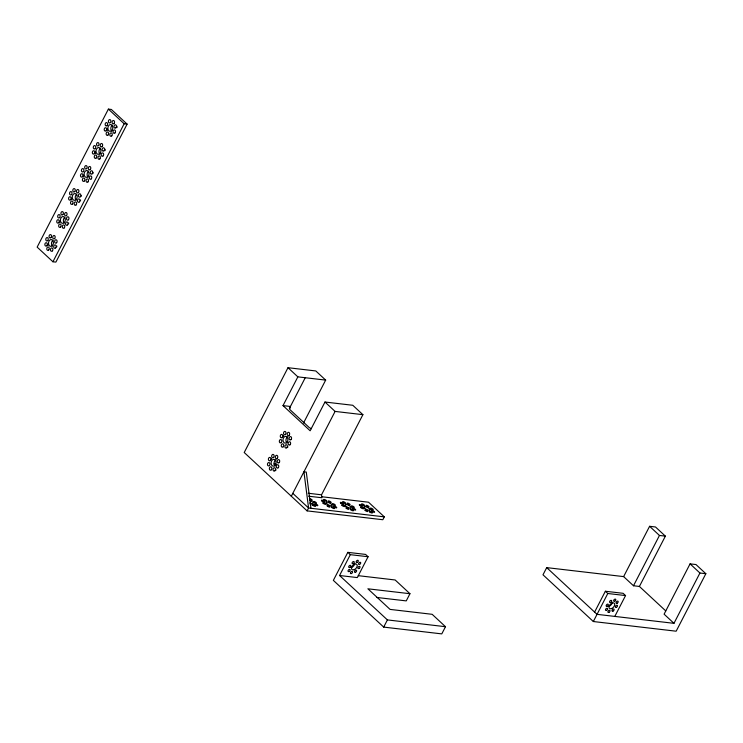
<?xml version="1.0" encoding="UTF-8"?>
<svg xmlns="http://www.w3.org/2000/svg" width="743" height="743" viewBox="0 0 743 743"><rect width="100%" height="100%" fill="white"/><g stroke="black" fill="none" stroke-linecap="round" stroke-linejoin="round"><path stroke-width="1.11" d="M108.385 109.11L37.15 247.122L52.929 261.768L55.892 262.112L127.118 124.109L111.339 109.453L108.385 109.11L124.165 123.756L127.118 124.109M52.929 261.768L124.165 123.756M303.515 423.027L325.666 380.1L315.803 370.952L287.996 367.701L244.215 452.515L307.091 510.878L382.84 519.729L384.317 516.859L368.537 502.212L321.747 496.742M308.568 496.203L321.84 497.754L321.533 494.81L362.9 414.668L352.795 405.279L324.979 402.028L310.137 430.782L283.018 405.604L297.859 376.859L325.666 380.1M289.361 408.511L305.252 377.723M291.312 496.231L335.093 411.418L362.9 414.668M307.091 510.878L308.577 508.008L303.924 471.796L306.292 472.074L310.945 508.286M368.082 556.739L350.325 554.668L339.57 575.509L357.318 577.58L368.082 556.739L365.584 554.417L347.826 552.346L333.356 580.376L383.694 627.101L441.788 633.89L445.494 626.702L432.157 614.312L390.075 609.399L367.878 588.8L409.96 593.713L406.254 600.901L376.682 597.446M383.694 627.101L387.4 619.913L445.494 626.702M665.765 610.922L639.407 586.45L633.491 585.763L623.628 576.605L546.709 567.624L542.994 574.813L593.332 621.529L676.167 631.206L705.85 573.707L695.987 564.55L690.071 563.863L664.103 614.173L673.966 623.331L699.934 573.02L705.85 573.707M594.604 612.083L605.369 591.242L623.117 593.313L625.55 595.57L614.795 616.421M593.332 621.529L607.802 593.499L625.55 595.57M623.628 576.605L649.596 526.295L655.512 526.982L665.375 536.14L639.407 586.45M633.491 585.763L659.459 535.452L665.375 536.14M283.018 405.604L290.411 406.467L289.677 409.384L309.404 427.699L311.438 428.683M273.953 463.994L276.22 464.254M308.261 493.259L321.533 494.81M384.317 516.859L308.577 508.008L292.798 493.361M358.275 575.667L395.155 579.977L409.96 593.713M673.966 623.331L597.038 614.34L546.709 567.624M309.636 500.345L310.435 500.689A3.418 1.105 27.3 0 1 313.221 503.28A3.418 1.105 27.3 0 1 309.877 502.89M649.596 526.295L659.459 535.452M690.071 563.863L699.934 573.02M605.369 591.242L607.802 593.499M287.996 367.701L297.859 376.859M324.979 402.028L335.093 411.418M347.826 552.346L350.325 554.668M339.57 575.509L387.4 619.913M354.745 563.389A3.539 2.183 -47.1 0 1 351.012 567.578M612.288 602.285A3.539 2.183 -47.1 0 1 608.554 606.474M286.928 442.977A3.418 2.452 -83.3 0 1 286.018 439.512A3.418 2.452 -83.3 0 1 288.061 436.773M275.049 465.982A3.418 2.452 -83.3 0 1 274.148 462.517A3.418 2.452 -83.3 0 1 276.192 459.778M271.362 459.369A1.709 1.226 -83.3 0 1 271.604 458.524M276.006 470.133A1.709 1.226 -83.3 0 1 276.006 469.687M287.875 447.128A1.709 1.226 -83.3 0 1 287.875 446.682M283.241 436.364A1.709 1.226 -83.3 0 1 283.473 435.528M81.349 196.18A1.709 1.226 -83.3 0 1 81.34 195.734M80.402 200.87A1.709 1.226 -83.3 0 1 80.634 200.034M71.653 199.551A1.709 1.226 -83.3 0 1 71.644 198.251M88.064 177.159A3.418 2.452 -83.3 0 1 88.584 171.262M107.271 130.545A1.709 1.226 -83.3 0 1 107.419 128.845M111.812 131.158A3.418 2.452 -83.3 0 1 110.846 129.022L110.846 128.13A3.418 2.452 -83.3 0 1 112.323 125.261M76.195 200.164A3.418 2.452 -83.3 0 1 76.715 194.267M83.522 176.546A1.709 1.226 -83.3 0 1 83.513 175.246M56.654 246.88A1.709 1.226 -83.3 0 1 56.895 246.035M52.447 246.165A3.418 2.452 -83.3 0 1 52.967 240.268M99.943 154.163A3.418 2.452 -83.3 0 1 100.454 148.256M59.784 222.547A1.709 1.226 -83.3 0 1 59.774 221.247M95.401 153.55A1.709 1.226 -83.3 0 1 95.55 151.841M105.172 150.597A1.709 1.226 -83.3 0 1 105.162 149.297M68.523 223.875A1.709 1.226 -83.3 0 1 68.765 223.03M93.219 173.175A1.709 1.226 -83.3 0 1 93.209 172.738M64.325 223.16A3.418 2.452 -83.3 0 1 64.836 217.262M117.05 127.592A1.709 1.226 -83.3 0 1 117.041 126.291M47.914 245.552A1.709 1.226 -83.3 0 1 47.905 244.252M309.459 498.674A1.709 0.557 27.3 0 1 311.707 499.565A1.709 0.557 27.3 0 1 311.8 500.513A1.709 0.557 27.3 0 1 309.534 499.454M310.128 503.652A1.709 0.557 27.3 0 1 311.141 504.655A1.709 0.557 27.3 0 1 310.249 504.831M353.111 563.649A1.328 0.817 -47.1 0 0 354.105 561.717A1.328 0.817 -47.1 0 0 352.228 562.525A1.328 0.817 -47.1 0 0 353.111 563.649M354.253 569.667A3.539 2.183 -47.1 0 0 356.909 564.522A3.539 2.183 -47.1 0 0 351.913 566.668A3.539 2.183 -47.1 0 0 354.253 569.667M358.906 568.506A1.328 0.817 -47.1 0 0 359.9 566.575A1.328 0.817 -47.1 0 0 358.024 567.373A1.328 0.817 -47.1 0 0 358.906 568.506M355.526 572.286A1.328 0.817 -47.1 0 0 356.529 570.355A1.328 0.817 -47.1 0 0 354.652 571.163A1.328 0.817 -47.1 0 0 355.526 572.286M351.448 573.54A1.328 0.817 -47.1 0 0 352.442 571.608A1.328 0.817 -47.1 0 0 350.566 572.416A1.328 0.817 -47.1 0 0 351.448 573.54M349.043 571.525A1.328 0.817 -47.1 0 0 350.037 569.602A1.328 0.817 -47.1 0 0 348.17 570.401A1.328 0.817 -47.1 0 0 349.043 571.525M349.73 567.429A1.328 0.817 -47.1 0 0 350.733 565.507A1.328 0.817 -47.1 0 0 348.857 566.305A1.328 0.817 -47.1 0 0 349.73 567.429M357.197 562.395A1.328 0.817 -47.1 0 0 358.191 560.463A1.328 0.817 -47.1 0 0 356.315 561.271A1.328 0.817 -47.1 0 0 357.197 562.395M359.593 564.411A1.328 0.817 -47.1 0 0 360.587 562.479A1.328 0.817 -47.1 0 0 358.72 563.278A1.328 0.817 -47.1 0 0 359.593 564.411M616.384 607.337A1.328 0.817 -47.1 0 0 617.377 605.406A1.328 0.817 -47.1 0 0 615.501 606.214A1.328 0.817 -47.1 0 0 616.384 607.337M613.003 611.117A1.328 0.817 -47.1 0 0 613.997 609.195A1.328 0.817 -47.1 0 0 612.13 609.994A1.328 0.817 -47.1 0 0 613.003 611.117M608.916 612.371A1.328 0.817 -47.1 0 0 609.91 610.44A1.328 0.817 -47.1 0 0 608.043 611.248A1.328 0.817 -47.1 0 0 608.916 612.371M610.588 602.48A1.328 0.817 -47.1 0 0 611.582 600.558A1.328 0.817 -47.1 0 0 609.706 601.356A1.328 0.817 -47.1 0 0 610.588 602.48M607.207 606.269A1.328 0.817 -47.1 0 0 608.201 604.338A1.328 0.817 -47.1 0 0 606.325 605.136A1.328 0.817 -47.1 0 0 607.207 606.269M617.071 603.242A1.328 0.817 -47.1 0 0 618.065 601.31A1.328 0.817 -47.1 0 0 616.188 602.118A1.328 0.817 -47.1 0 0 617.071 603.242M614.665 601.236A1.328 0.817 -47.1 0 0 615.668 599.304A1.328 0.817 -47.1 0 0 613.792 600.103A1.328 0.817 -47.1 0 0 614.665 601.236M611.73 608.498A3.539 2.183 -47.1 0 0 614.387 603.353A3.539 2.183 -47.1 0 0 609.39 605.499A3.539 2.183 -47.1 0 0 611.73 608.498M606.52 610.365A1.328 0.817 -47.1 0 0 607.514 608.433A1.328 0.817 -47.1 0 0 605.638 609.241A1.328 0.817 -47.1 0 0 606.52 610.365M271.371 469.771A1.709 1.226 -83.3 0 0 271.074 466.883A1.709 1.226 -83.3 0 0 269.384 468.879A1.709 1.226 -83.3 0 0 271.371 469.771M286.974 442.271A3.418 2.452 -83.3 0 0 286.371 436.503A3.418 2.452 -83.3 0 0 283.009 440.497A3.418 2.452 -83.3 0 0 286.974 442.271M277.306 458.264A1.709 1.226 -83.3 0 0 277.009 455.385A1.709 1.226 -83.3 0 0 275.328 457.382A1.709 1.226 -83.3 0 0 277.306 458.264M289.176 435.268A1.709 1.226 -83.3 0 0 288.878 432.38A1.709 1.226 -83.3 0 0 287.197 434.376A1.709 1.226 -83.3 0 0 289.176 435.268M273.647 457.363A1.709 1.226 -83.3 0 0 273.35 454.475A1.709 1.226 -83.3 0 0 271.669 456.471A1.709 1.226 -83.3 0 0 273.647 457.363M279.229 462.536A1.709 1.226 -83.3 0 0 278.931 459.657A1.709 1.226 -83.3 0 0 277.241 461.654A1.709 1.226 -83.3 0 0 279.229 462.536M275.031 470.672A1.709 1.226 -83.3 0 0 274.734 467.793A1.709 1.226 -83.3 0 0 273.043 469.78A1.709 1.226 -83.3 0 0 275.031 470.672M275.096 465.276A3.418 2.452 -83.3 0 0 274.501 459.508A3.418 2.452 -83.3 0 0 271.13 463.502A3.418 2.452 -83.3 0 0 275.096 465.276M269.449 465.489A1.709 1.226 -83.3 0 0 269.152 462.61A1.709 1.226 -83.3 0 0 267.471 464.607A1.709 1.226 -83.3 0 0 269.449 465.489M278.281 467.681A1.709 1.226 -83.3 0 0 277.984 464.793A1.709 1.226 -83.3 0 0 276.303 466.79A1.709 1.226 -83.3 0 0 278.281 467.681M270.396 460.354A1.709 1.226 -83.3 0 0 270.099 457.474A1.709 1.226 -83.3 0 0 268.409 459.471A1.709 1.226 -83.3 0 0 270.396 460.354M290.16 444.676A1.709 1.226 -83.3 0 0 289.854 441.797A1.709 1.226 -83.3 0 0 288.173 443.794A1.709 1.226 -83.3 0 0 290.16 444.676M281.318 442.494A1.709 1.226 -83.3 0 0 281.021 439.605A1.709 1.226 -83.3 0 0 279.34 441.602A1.709 1.226 -83.3 0 0 281.318 442.494M283.241 446.766A1.709 1.226 -83.3 0 0 282.944 443.887A1.709 1.226 -83.3 0 0 281.263 445.874A1.709 1.226 -83.3 0 0 283.241 446.766M291.098 439.54A1.709 1.226 -83.3 0 0 290.801 436.661A1.709 1.226 -83.3 0 0 289.12 438.649A1.709 1.226 -83.3 0 0 291.098 439.54M282.266 437.358A1.709 1.226 -83.3 0 0 281.969 434.469A1.709 1.226 -83.3 0 0 280.287 436.466A1.709 1.226 -83.3 0 0 282.266 437.358M286.9 447.667A1.709 1.226 -83.3 0 0 286.603 444.788A1.709 1.226 -83.3 0 0 284.922 446.784A1.709 1.226 -83.3 0 0 286.9 447.667M285.516 434.358A1.709 1.226 -83.3 0 0 285.219 431.479A1.709 1.226 -83.3 0 0 283.538 433.475A1.709 1.226 -83.3 0 0 285.516 434.358M46.846 245.673A1.709 1.226 -83.3 0 0 46.549 242.794A1.709 1.226 -83.3 0 0 44.868 244.791A1.709 1.226 -83.3 0 0 46.846 245.673M78.452 192.446A1.709 1.226 -83.3 0 0 78.145 189.567A1.709 1.226 -83.3 0 0 76.464 191.555A1.709 1.226 -83.3 0 0 78.452 192.446M99.989 153.448A3.418 2.452 -83.3 0 0 99.386 147.69A3.418 2.452 -83.3 0 0 96.023 151.674A3.418 2.452 -83.3 0 0 99.989 153.448M55.679 247.865A1.709 1.226 -83.3 0 0 55.381 244.976A1.709 1.226 -83.3 0 0 53.7 246.973A1.709 1.226 -83.3 0 0 55.679 247.865M95.28 148.535A1.709 1.226 -83.3 0 0 94.983 145.647A1.709 1.226 -83.3 0 0 93.293 147.643A1.709 1.226 -83.3 0 0 95.28 148.535M107.15 125.53A1.709 1.226 -83.3 0 0 106.853 122.651A1.709 1.226 -83.3 0 0 105.172 124.648A1.709 1.226 -83.3 0 0 107.15 125.53M67.557 224.86A1.709 1.226 -83.3 0 0 67.251 221.981A1.709 1.226 -83.3 0 0 65.57 223.968A1.709 1.226 -83.3 0 0 67.557 224.86M104.113 150.718A1.709 1.226 -83.3 0 0 103.816 147.838A1.709 1.226 -83.3 0 0 102.125 149.826A1.709 1.226 -83.3 0 0 104.113 150.718M106.212 130.666A1.709 1.226 -83.3 0 0 105.905 127.787A1.709 1.226 -83.3 0 0 104.224 129.784A1.709 1.226 -83.3 0 0 106.212 130.666M62.914 214.541A1.709 1.226 -83.3 0 0 62.616 211.662A1.709 1.226 -83.3 0 0 60.935 213.659A1.709 1.226 -83.3 0 0 62.914 214.541M99.915 158.853A1.709 1.226 -83.3 0 0 99.618 155.965A1.709 1.226 -83.3 0 0 97.937 157.962A1.709 1.226 -83.3 0 0 99.915 158.853M48.769 249.945A1.709 1.226 -83.3 0 0 48.471 247.066A1.709 1.226 -83.3 0 0 46.79 249.063A1.709 1.226 -83.3 0 0 48.769 249.945M79.427 201.855A1.709 1.226 -83.3 0 0 79.129 198.975A1.709 1.226 -83.3 0 0 77.439 200.972A1.709 1.226 -83.3 0 0 79.427 201.855M86.662 168.54A1.709 1.226 -83.3 0 0 86.364 165.661A1.709 1.226 -83.3 0 0 84.674 167.649A1.709 1.226 -83.3 0 0 86.662 168.54M103.166 155.854A1.709 1.226 -83.3 0 0 102.868 152.974A1.709 1.226 -83.3 0 0 101.187 154.971A1.709 1.226 -83.3 0 0 103.166 155.854M88.045 181.849A1.709 1.226 -83.3 0 0 87.748 178.97A1.709 1.226 -83.3 0 0 86.058 180.967A1.709 1.226 -83.3 0 0 88.045 181.849M76.241 199.449A3.418 2.452 -83.3 0 0 75.647 193.691A3.418 2.452 -83.3 0 0 72.275 197.675A3.418 2.452 -83.3 0 0 76.241 199.449M111.859 130.452A3.418 2.452 -83.3 0 0 111.255 124.685A3.418 2.452 -83.3 0 0 107.893 128.678A3.418 2.452 -83.3 0 0 111.859 130.452M72.517 203.944A1.709 1.226 -83.3 0 0 72.21 201.065A1.709 1.226 -83.3 0 0 70.529 203.062A1.709 1.226 -83.3 0 0 72.517 203.944M96.256 157.943A1.709 1.226 -83.3 0 0 95.958 155.064A1.709 1.226 -83.3 0 0 94.277 157.061A1.709 1.226 -83.3 0 0 96.256 157.943M83.411 171.531A1.709 1.226 -83.3 0 0 83.105 168.652A1.709 1.226 -83.3 0 0 81.424 170.649A1.709 1.226 -83.3 0 0 83.411 171.531M54.703 238.447A1.709 1.226 -83.3 0 0 54.406 235.568A1.709 1.226 -83.3 0 0 52.725 237.565A1.709 1.226 -83.3 0 0 54.703 238.447M88.111 176.453A3.418 2.452 -83.3 0 0 87.516 170.686A3.418 2.452 -83.3 0 0 84.145 174.679A3.418 2.452 -83.3 0 0 88.111 176.453M98.531 145.535A1.709 1.226 -83.3 0 0 98.234 142.656A1.709 1.226 -83.3 0 0 96.553 144.653A1.709 1.226 -83.3 0 0 98.531 145.535M47.793 240.537A1.709 1.226 -83.3 0 0 47.496 237.658A1.709 1.226 -83.3 0 0 45.806 239.645A1.709 1.226 -83.3 0 0 47.793 240.537M58.725 222.677A1.709 1.226 -83.3 0 0 58.418 219.789A1.709 1.226 -83.3 0 0 56.737 221.786A1.709 1.226 -83.3 0 0 58.725 222.677M59.663 217.532A1.709 1.226 -83.3 0 0 59.366 214.653A1.709 1.226 -83.3 0 0 57.685 216.65A1.709 1.226 -83.3 0 0 59.663 217.532M70.594 199.672A1.709 1.226 -83.3 0 0 70.297 196.793A1.709 1.226 -83.3 0 0 68.607 198.79A1.709 1.226 -83.3 0 0 70.594 199.672M115.982 127.712A1.709 1.226 -83.3 0 0 115.685 124.833A1.709 1.226 -83.3 0 0 114.004 126.83A1.709 1.226 -83.3 0 0 115.982 127.712M52.502 245.459A3.418 2.452 -83.3 0 0 51.899 239.692A3.418 2.452 -83.3 0 0 48.536 243.676A3.418 2.452 -83.3 0 0 52.502 245.459M66.573 215.451A1.709 1.226 -83.3 0 0 66.276 212.563A1.709 1.226 -83.3 0 0 64.595 214.56A1.709 1.226 -83.3 0 0 66.573 215.451M91.296 178.859A1.709 1.226 -83.3 0 0 90.999 175.98A1.709 1.226 -83.3 0 0 89.318 177.967A1.709 1.226 -83.3 0 0 91.296 178.859M92.243 173.723A1.709 1.226 -83.3 0 0 91.937 170.834A1.709 1.226 -83.3 0 0 90.256 172.831A1.709 1.226 -83.3 0 0 92.243 173.723M111.784 135.848A1.709 1.226 -83.3 0 0 111.487 132.969A1.709 1.226 -83.3 0 0 109.806 134.966A1.709 1.226 -83.3 0 0 111.784 135.848M56.626 242.72A1.709 1.226 -83.3 0 0 56.329 239.84A1.709 1.226 -83.3 0 0 54.638 241.837A1.709 1.226 -83.3 0 0 56.626 242.72M84.386 180.948A1.709 1.226 -83.3 0 0 84.089 178.06A1.709 1.226 -83.3 0 0 82.399 180.057A1.709 1.226 -83.3 0 0 84.386 180.948M115.044 132.858A1.709 1.226 -83.3 0 0 114.738 129.969A1.709 1.226 -83.3 0 0 113.057 131.966A1.709 1.226 -83.3 0 0 115.044 132.858M68.495 219.724A1.709 1.226 -83.3 0 0 68.198 216.835A1.709 1.226 -83.3 0 0 66.517 218.832A1.709 1.226 -83.3 0 0 68.495 219.724M60.638 226.949A1.709 1.226 -83.3 0 0 60.341 224.07A1.709 1.226 -83.3 0 0 58.66 226.058A1.709 1.226 -83.3 0 0 60.638 226.949M108.125 134.947A1.709 1.226 -83.3 0 0 107.828 132.059A1.709 1.226 -83.3 0 0 106.147 134.056A1.709 1.226 -83.3 0 0 108.125 134.947M80.365 196.719A1.709 1.226 -83.3 0 0 80.068 193.839A1.709 1.226 -83.3 0 0 78.386 195.836A1.709 1.226 -83.3 0 0 80.365 196.719M76.176 204.854A1.709 1.226 -83.3 0 0 75.87 201.966A1.709 1.226 -83.3 0 0 74.189 203.963A1.709 1.226 -83.3 0 0 76.176 204.854M82.464 176.676A1.709 1.226 -83.3 0 0 82.167 173.788A1.709 1.226 -83.3 0 0 80.485 175.785A1.709 1.226 -83.3 0 0 82.464 176.676M52.428 250.855A1.709 1.226 -83.3 0 0 52.131 247.976A1.709 1.226 -83.3 0 0 50.45 249.964A1.709 1.226 -83.3 0 0 52.428 250.855M90.321 169.441A1.709 1.226 -83.3 0 0 90.024 166.562A1.709 1.226 -83.3 0 0 88.333 168.559A1.709 1.226 -83.3 0 0 90.321 169.441M102.19 146.445A1.709 1.226 -83.3 0 0 101.893 143.566A1.709 1.226 -83.3 0 0 100.212 145.554A1.709 1.226 -83.3 0 0 102.19 146.445M64.297 227.85A1.709 1.226 -83.3 0 0 64 224.971A1.709 1.226 -83.3 0 0 62.319 226.968A1.709 1.226 -83.3 0 0 64.297 227.85M94.333 153.671A1.709 1.226 -83.3 0 0 94.036 150.792A1.709 1.226 -83.3 0 0 92.355 152.779A1.709 1.226 -83.3 0 0 94.333 153.671M71.532 194.536A1.709 1.226 -83.3 0 0 71.235 191.657A1.709 1.226 -83.3 0 0 69.554 193.644A1.709 1.226 -83.3 0 0 71.532 194.536M51.044 237.546A1.709 1.226 -83.3 0 0 50.747 234.658A1.709 1.226 -83.3 0 0 49.066 236.655A1.709 1.226 -83.3 0 0 51.044 237.546M64.372 222.454A3.418 2.452 -83.3 0 0 63.768 216.687A3.418 2.452 -83.3 0 0 60.406 220.68A3.418 2.452 -83.3 0 0 64.372 222.454M110.401 122.539A1.709 1.226 -83.3 0 0 110.103 119.651A1.709 1.226 -83.3 0 0 108.422 121.648A1.709 1.226 -83.3 0 0 110.401 122.539M74.792 191.545A1.709 1.226 -83.3 0 0 74.486 188.657A1.709 1.226 -83.3 0 0 72.805 190.654A1.709 1.226 -83.3 0 0 74.792 191.545M114.06 123.44A1.709 1.226 -83.3 0 0 113.763 120.561A1.709 1.226 -83.3 0 0 112.082 122.558A1.709 1.226 -83.3 0 0 114.06 123.44M346.284 508.277A1.709 0.557 27.3 0 0 348.913 509.271A1.709 0.557 27.3 0 0 347.204 507.692A1.709 0.557 27.3 0 0 346.284 508.277M352.981 509.057A1.709 0.557 27.3 0 0 355.609 510.06A1.709 0.557 27.3 0 0 353.9 508.472A1.709 0.557 27.3 0 0 352.981 509.057M342.114 505.519A1.709 0.557 27.3 0 0 344.743 506.522A1.709 0.557 27.3 0 0 343.034 504.934A1.709 0.557 27.3 0 0 342.114 505.519M321.775 500.884A1.709 0.557 27.3 0 0 324.403 501.887A1.709 0.557 27.3 0 0 322.694 500.299A1.709 0.557 27.3 0 0 321.775 500.884M315.106 504.627A1.709 0.557 27.3 0 0 317.744 505.63A1.709 0.557 27.3 0 0 316.035 504.042A1.709 0.557 27.3 0 0 315.106 504.627M365.222 510.487A1.709 0.557 27.3 0 0 367.85 511.49A1.709 0.557 27.3 0 0 366.141 509.902A1.709 0.557 27.3 0 0 365.222 510.487M331.852 507.525A1.709 0.557 27.3 0 0 334.48 508.528A1.709 0.557 27.3 0 0 332.771 506.94A1.709 0.557 27.3 0 0 331.852 507.525M370.516 508.844A1.709 0.557 27.3 0 0 373.144 509.837A1.709 0.557 27.3 0 0 371.435 508.258A1.709 0.557 27.3 0 0 370.516 508.844M342.894 502.417A1.709 0.557 27.3 0 0 345.532 503.41A1.709 0.557 27.3 0 0 343.823 501.831A1.709 0.557 27.3 0 0 342.894 502.417M345.662 505.937A3.418 1.105 27.3 0 0 350.919 507.933A3.418 1.105 27.3 0 0 347.501 504.766A3.418 1.105 27.3 0 0 345.662 505.937M369.726 511.946A1.709 0.557 27.3 0 0 372.354 512.949A1.709 0.557 27.3 0 0 370.646 511.36A1.709 0.557 27.3 0 0 369.726 511.946M326.725 503.726A3.418 1.105 27.3 0 0 331.982 505.723A3.418 1.105 27.3 0 0 328.564 502.556A3.418 1.105 27.3 0 0 326.725 503.726M312.914 505.314A1.709 0.557 27.3 0 0 315.552 506.317A1.709 0.557 27.3 0 0 313.843 504.729A1.709 0.557 27.3 0 0 312.914 505.314M323.177 503.308A1.709 0.557 27.3 0 0 325.805 504.311A1.709 0.557 27.3 0 0 324.097 502.723A1.709 0.557 27.3 0 0 323.177 503.308M351.578 506.624A1.709 0.557 27.3 0 0 354.207 507.627A1.709 0.557 27.3 0 0 352.498 506.039A1.709 0.557 27.3 0 0 351.578 506.624M328.462 501.664A1.709 0.557 27.3 0 0 331.099 502.667A1.709 0.557 27.3 0 0 329.39 501.079A1.709 0.557 27.3 0 0 328.462 501.664M313.704 502.203A1.709 0.557 27.3 0 0 316.332 503.206A1.709 0.557 27.3 0 0 314.623 501.618A1.709 0.557 27.3 0 0 313.704 502.203M350.789 509.735A1.709 0.557 27.3 0 0 353.417 510.738A1.709 0.557 27.3 0 0 351.708 509.15A1.709 0.557 27.3 0 0 350.789 509.735M361.042 507.738A1.709 0.557 27.3 0 0 363.671 508.732A1.709 0.557 27.3 0 0 361.962 507.153A1.709 0.557 27.3 0 0 361.042 507.738M364.599 508.147A3.418 1.105 27.3 0 0 369.856 510.153A3.418 1.105 27.3 0 0 366.438 506.977A3.418 1.105 27.3 0 0 364.599 508.147M340.703 503.095A1.709 0.557 27.3 0 0 343.34 504.098A1.709 0.557 27.3 0 0 341.631 502.509A1.709 0.557 27.3 0 0 340.703 503.095M371.918 511.268A1.709 0.557 27.3 0 0 374.546 512.271A1.709 0.557 27.3 0 0 372.837 510.682A1.709 0.557 27.3 0 0 371.918 511.268M323.967 500.197A1.709 0.557 27.3 0 0 326.595 501.2A1.709 0.557 27.3 0 0 324.886 499.612A1.709 0.557 27.3 0 0 323.967 500.197M347.399 503.875A1.709 0.557 27.3 0 0 350.027 504.878A1.709 0.557 27.3 0 0 348.318 503.29A1.709 0.557 27.3 0 0 347.399 503.875M327.347 506.057A1.709 0.557 27.3 0 0 329.976 507.06A1.709 0.557 27.3 0 0 328.276 505.472A1.709 0.557 27.3 0 0 327.347 506.057M332.641 504.413A1.709 0.557 27.3 0 0 335.269 505.416A1.709 0.557 27.3 0 0 333.561 503.828A1.709 0.557 27.3 0 0 332.641 504.413M366.336 506.085A1.709 0.557 27.3 0 0 368.965 507.088A1.709 0.557 27.3 0 0 367.256 505.5A1.709 0.557 27.3 0 0 366.336 506.085M361.832 504.627A1.709 0.557 27.3 0 0 364.46 505.63A1.709 0.557 27.3 0 0 362.751 504.042A1.709 0.557 27.3 0 0 361.832 504.627M359.64 505.305A1.709 0.557 27.3 0 0 362.268 506.308A1.709 0.557 27.3 0 0 360.559 504.72A1.709 0.557 27.3 0 0 359.64 505.305M334.044 506.847A1.709 0.557 27.3 0 0 336.672 507.84A1.709 0.557 27.3 0 0 334.963 506.262A1.709 0.557 27.3 0 0 334.044 506.847"/></g></svg>
